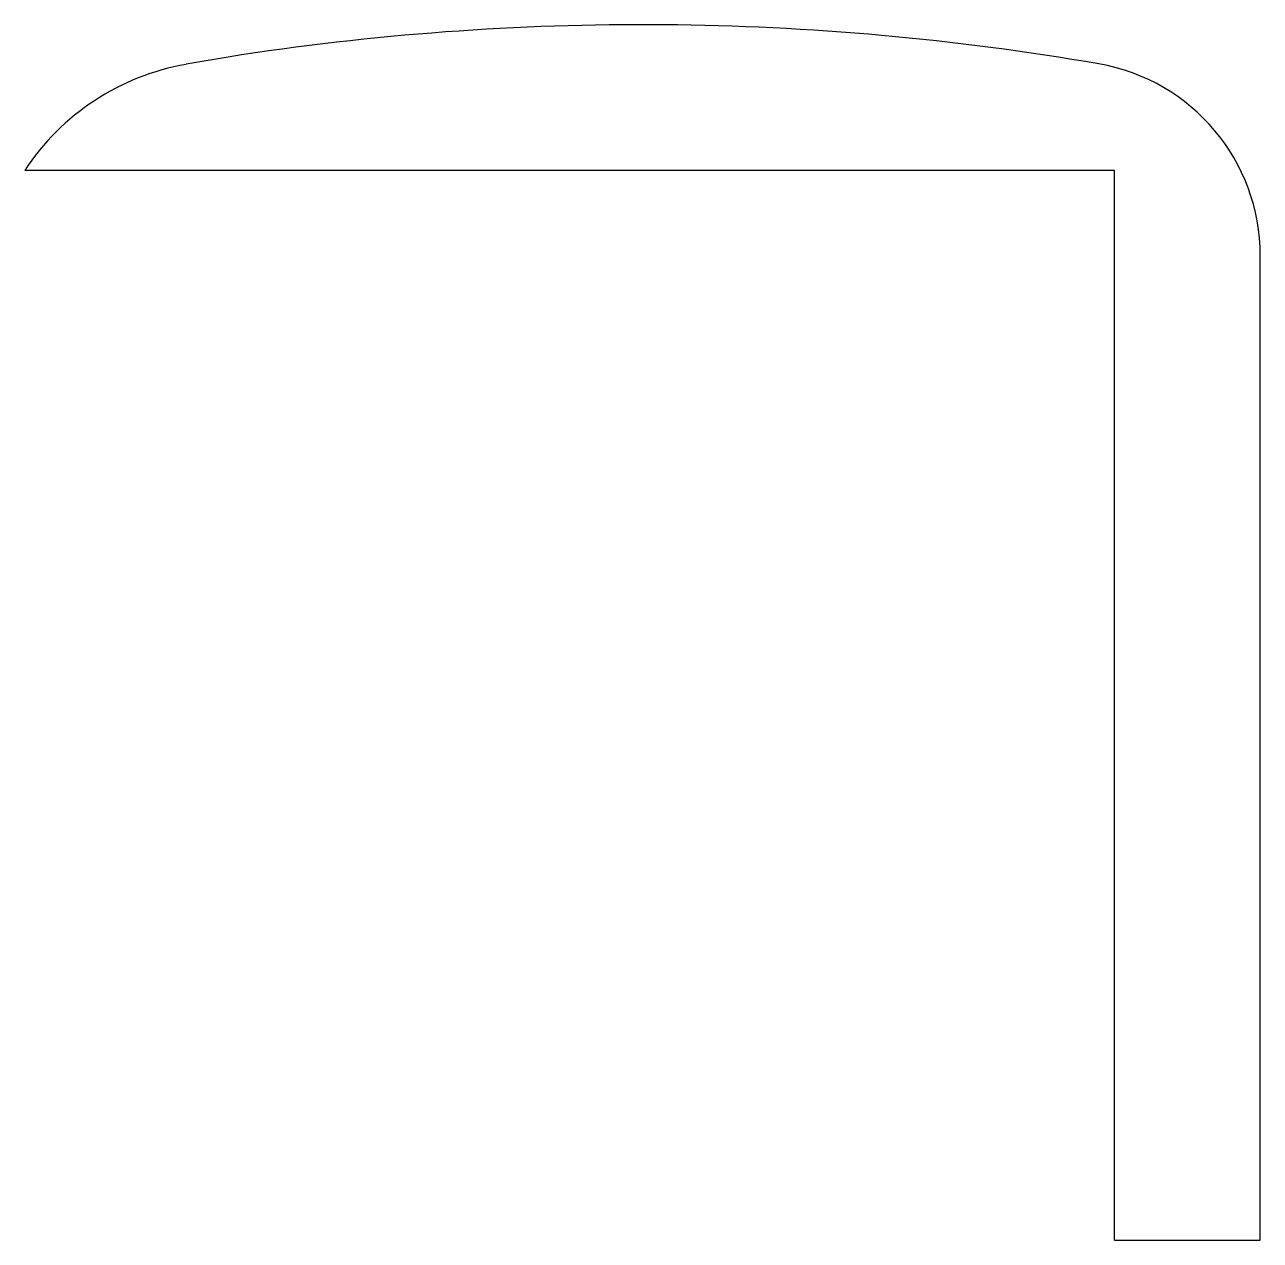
# Model space of a CAD drawing. Extents: x 260.6 to 273.3, y 249.3 to 261.8.
import ezdxf

# ---------------------------------------------------------------- set-up
doc = ezdxf.new("R2010")
doc.units = 0
doc.layers.add('ANA', color=220, linetype='CONTINUOUS')

msp = doc.modelspace()

# ---------------------------------------------------------------- linework, layer by layer
at = {"layer": 'ANA'}
for p, q in [((262.674, 261.473), (262.243, 261.398)), ((271.784, 260.305), (260.584, 260.305)), ((271.784, 249.305), (271.784, 260.305)), ((273.284, 249.305), (273.284, 259.431)), ((271.784, 249.305), (273.284, 249.305))]:
    msp.add_line(p, q, dxfattribs=at)
for centre, radius, start, end in [((266.934, 234.305), 27.5, 80.178, 98.9115), ((262.674, 258.935), 2.5, 99.931, 146.7201), ((271.284, 259.431), 2, 0, 80.178)]:
    msp.add_arc(centre, radius, start, end, dxfattribs=at)

doc.saveas('drawing.dxf')
